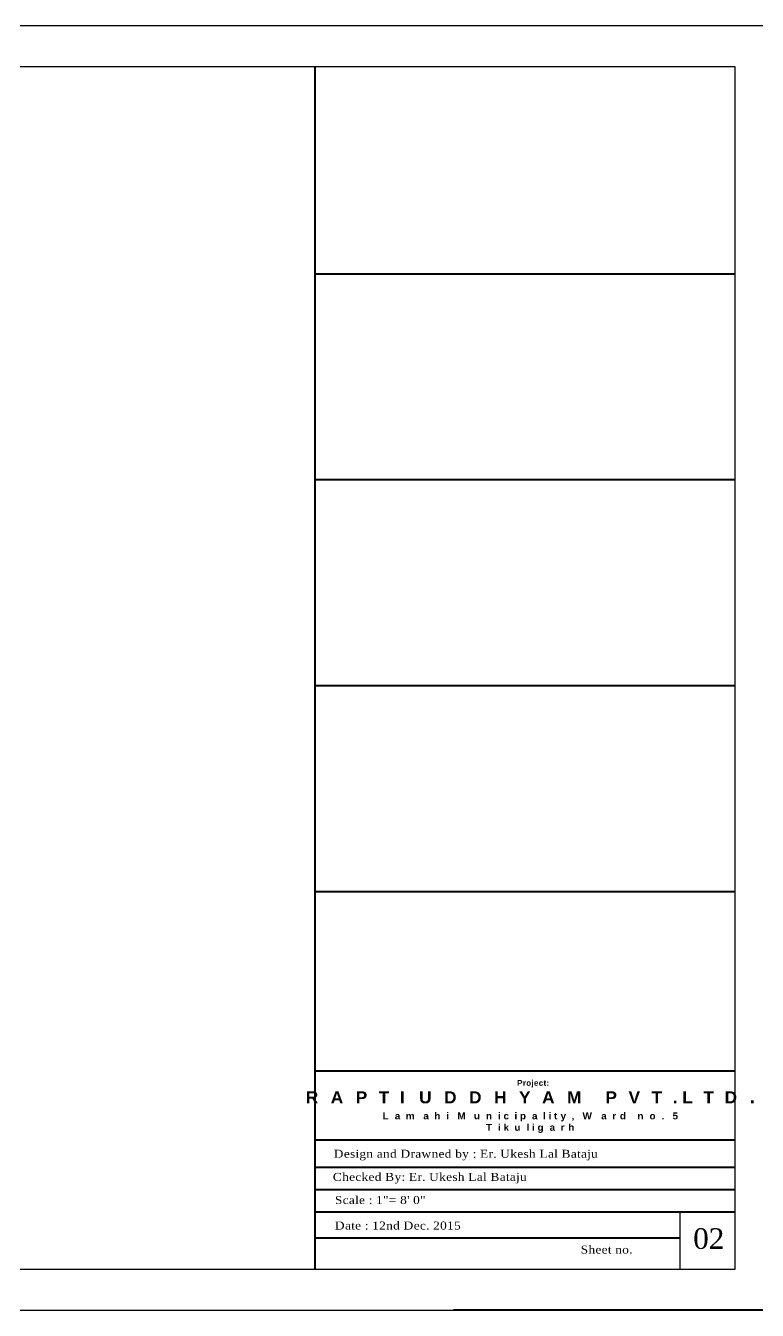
# Model space of a CAD drawing. Extents: x -2338379 to 930990, y -818978 to 106940.
# Drawn here: x 386416 to 387695, y -205212 to -202966 of the extents above; entities that cross this region are included whole.
import ezdxf

# ---------------------------------------------------------------- set-up
doc = ezdxf.new("R2010")
doc.units = 0
doc.header["$MEASUREMENT"] = 0
doc.layers.get('0').update_dxf_attribs({"linetype": 'CONTINUOUS', "lineweight": 30})
doc.layers.add('Text (Data)', color=1, linetype='CONTINUOUS', lineweight=13)
doc.styles.get("Standard").update_dxf_attribs({"font": 'times.ttf', "height": 6})

msp = doc.modelspace()

# ---------------------------------------------------------------- linework, layer by layer
at = {"lineweight": 40}
msp.add_line((386921.39, -203037.99), (386921.39, -205140.39), dxfattribs=at)
msp.add_line((387559.54, -205040.59), (387559.54, -205140.39))
at = {"color": 3}
for points in [[(387728.02, -205212.39), (387728.02, -202965.99), (384550.42, -202965.99), (384550.42, -205212.39)], [(387656.02, -205140.39), (387656.02, -203037.99), (384622.42, -203037.99), (384622.42, -205140.39)]]:
    msp.add_lwpolyline(points, close=True, dxfattribs=at)
at = {"lineweight": 40}
for points in [[(387656.02, -203400.39), (386921.39, -203400.39)], [(387656.02, -203760.39), (386921.39, -203760.39)], [(387656.02, -204120.39), (386921.39, -204120.39)], [(387656.02, -204480.39), (386921.39, -204480.39)], [(387656.02, -204794.33), (386921.39, -204794.33)], [(387656.02, -204914.85), (386921.39, -204914.85)], [(387656.02, -204962.58), (386921.39, -204962.58)], [(387656.02, -205001.89), (386921.39, -205001.89)], [(387656.02, -205040.59), (386921.39, -205040.59)], [(387559.54, -205085.99), (386921.39, -205085.99)], [(387728.02, -205212.39), (387163.98, -205212.39)]]:
    msp.add_lwpolyline(points, dxfattribs=at)

# ---------------------------------------------------------------- texts
for s, insert, char_height, width, attachment_point in [('\\pi-24,l24,t24;{\\fArial Black|b1|i0|c0|p34;\\W0.9;\\T1.05;Project:\\P\\H2.1x;\\T2;RAPTI UDDHYAM PVT.LTD\\H1.143x;.\\H0.5208x;\\O\\P\\H0.9599x;\\oLamahi Municipality, Ward no. 5\\PTikuligarh}', (387302.88, -204809.78), 10, 762.9723, 2), ('\\pi-42,l42,t42;{\\W1.1;\\T1.05;Design and Drawned by : Er. Ukesh Lal Bataju}', (386954.43, -204931.65), 14, 478.4843, 1), ('\\pi-42,l42,t42;{\\W1.1;\\T1.05;Checked By: Er. Ukesh Lal Bataju}', (386952.87, -204972.1), 14, 478.4843, 1), ('\\pi-42,l42,t42;{\\W1.1;\\T1.05;Scale : 1"= 8\' 0"}', (386956.49, -205012.57), 14, 478.4843, 1), ('\\pi-42,l42,t42;{\\W1.1;\\T1.05;Date : 12nd Dec. 2015}', (386956.49, -205057.16), 14, 478.4843, 1), ('\\pi-42,l42,t42;{\\W1.1;\\T1.05;Sheet no.}', (387385.99, -205099.19), 14, 478.4843, 1)]:
    msp.add_mtext(s, dxfattribs=dict(insert=insert, char_height=char_height, width=width, attachment_point=attachment_point))
at = {"layer": 'Text (Data)', "lineweight": 80, "insert": (387582.65, -205068.92), "char_height": 36, "width": 54.6723, "attachment_point": 1}
msp.add_mtext('02', dxfattribs=at)

doc.saveas('drawing.dxf')
